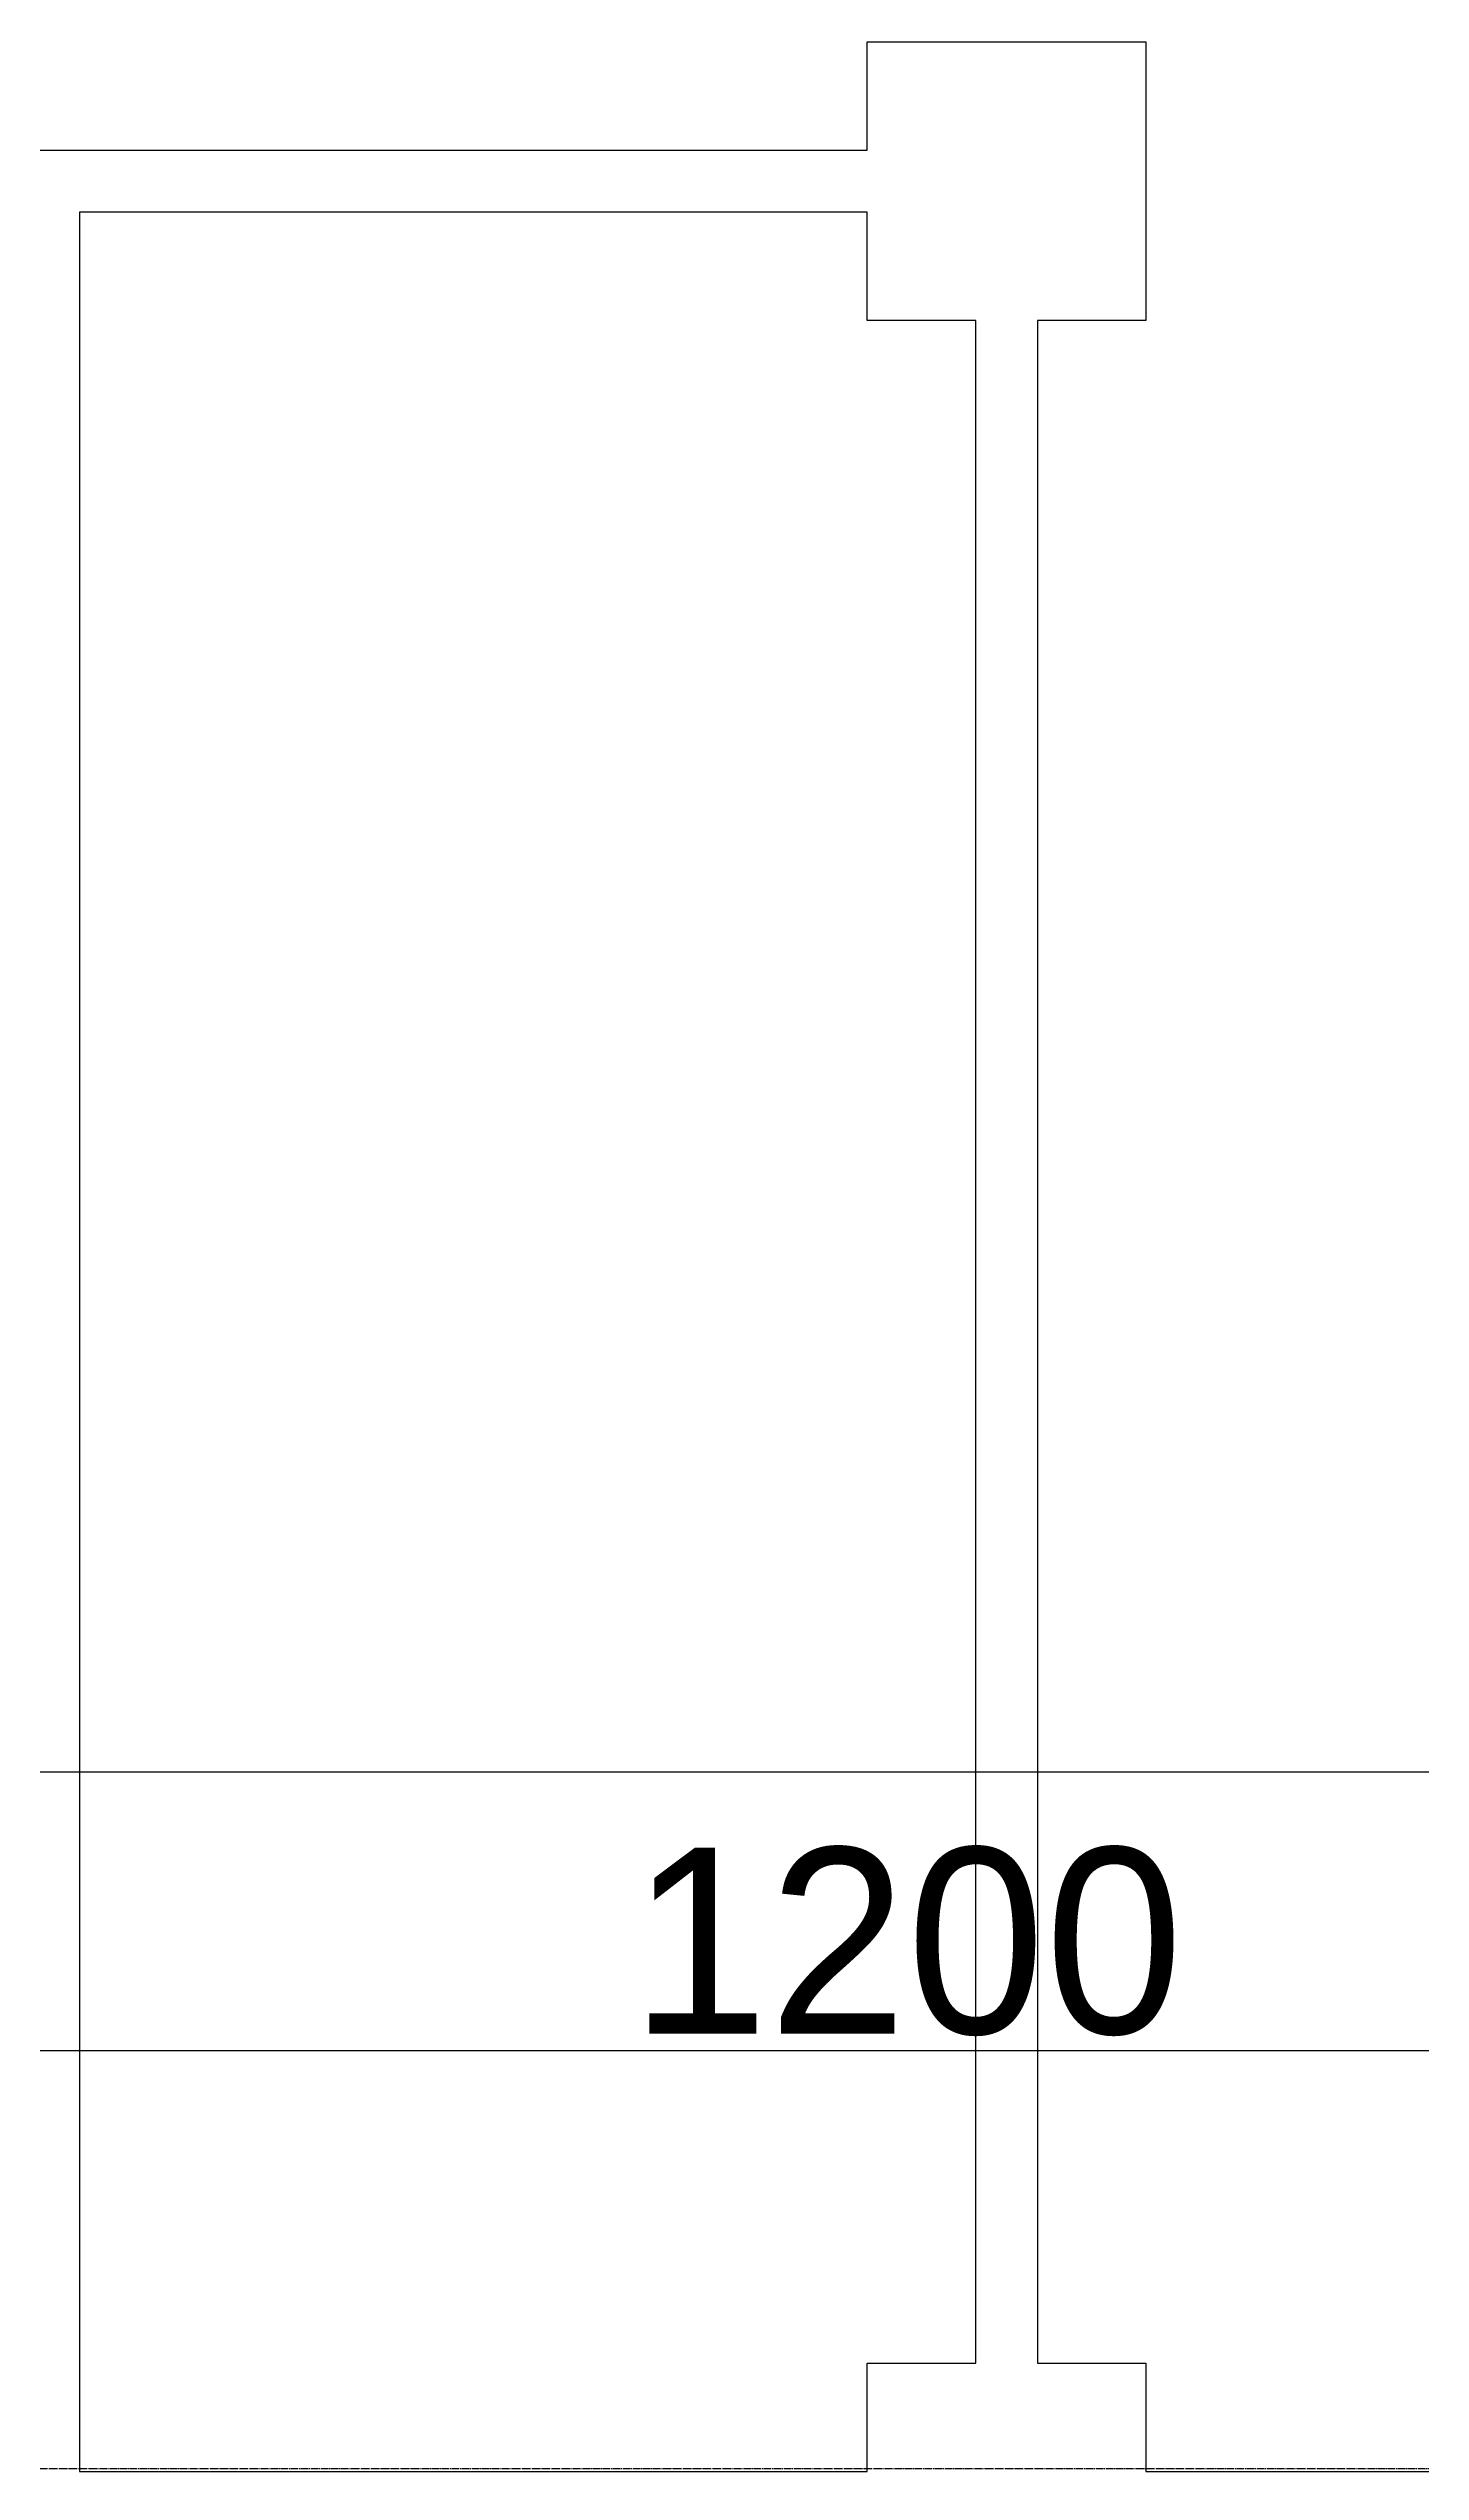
# Model space of a CAD drawing. Extents: x -3450 to 27857, y -1288 to 11880.
# Drawn here: x 14243 to 14686, y 9924 to 10706 of the extents above; entities that cross this region are included whole.
import ezdxf

# ---------------------------------------------------------------- set-up
doc = ezdxf.new("R2010")
doc.units = 0
doc.linetypes.add('X-S-FAB-L20$0$COL-CEN-LIN', pattern=[3.25, 2.5, -0.25, 0.25, -0.25])
for name, color, linetype in [('X-S-FAB-L20$0$BLOCK', 8, 'Continuous'), ('X-S-FAB-L20$0$CCL', 8, 'X-S-FAB-L20$0$COL-CEN-LIN'), ('X-S-FAB-L20$0$DIM', 8, 'Continuous'), ('X-S-FAB-L20$0$Steel Frame-188K', 8, 'Continuous')]:
    doc.layers.add(name, color=color, linetype=linetype)
doc.styles.add('X-S-FAB-L20$0$DIM', font='', dxfattribs={"width": 0.8})
doc.styles.add('X-S-FAB-L20$0$Gen-Text', font='c2.shx', dxfattribs={"bigfont": 'chinese.shx'})
doc.styles.get('X-S-FAB-L20$0$DIM').set_extended_font_data('MingLiU')
doc.dimstyles.new('X-S-FAB-L20$0$CIRL', dxfattribs={"dimtxt": 50, "dimasz": 25, "dimexe": 16, "dimexo": 0, "dimgap": 6, "dimtad": 1, "dimdsep": 46, "dimtxsty": 'X-S-FAB-L20$0$DIM', "dimblk": 'X-S-FAB-L20$0$_DotBlank', "dimcen": 10, "dimdle": 8, "dimclrd": 256, "dimclre": 256, "dimclrt": 6, "dimadec": 0, "dimazin": 0, "dimtfac": 1, "dimtix": 1, "dimtmove": 2, "dimatfit": 0, "dimldrblk": 'X-S-FAB-L20$0$ARROW', "dimfxl": 1, "dimtolj": 1, "dimarcsym": 0})

# ---------------------------------------------------------------- blocks, each defined once
blk = doc.blocks.new('X-S-FAB-L20$0$_DotBlank')
at = {"color": 0, "linetype": 'ByBlock', "lineweight": -2}
blk.add_line((-0.5, 0), (-1, 0), dxfattribs=at)
blk.add_circle((0, 0), 0.5, dxfattribs=at)
blk = doc.blocks.new('*D97')
at = {"layer": 'DefPoints', "color": 0, "transparency": 16777216}
for p in [(0, 10870), (-26160, 10780), (0, 10780)]:
    blk.add_point(p, dxfattribs=at)
at = {"layer": 'X-S-FAB-L20$0$DIM', "lineweight": -2, "transparency": 16777216}
for p, q in [((-26160, 10780), (-26160, 10890)), ((0, 10780), (0, 10890)), ((-26144, 10870), (-16, 10870))]:
    blk.add_line(p, q, dxfattribs=at)
at = {"layer": 'X-S-FAB-L20$0$DIM', "lineweight": -2, "transparency": 16777216, "xscale": 16, "yscale": 16, "zscale": 16, "rotation": 180}
blk.add_blockref('X-S-FAB-L20$0$_DotBlank', (-26160, 10870), dxfattribs=at)
at = {"layer": 'X-S-FAB-L20$0$DIM', "lineweight": -2, "transparency": 16777216, "xscale": 16, "yscale": 16, "zscale": 16}
blk.add_blockref('X-S-FAB-L20$0$_DotBlank', (0, 10870), dxfattribs=at)
at = {"layer": 'X-S-FAB-L20$0$DIM', "color": 6, "transparency": 16777216, "insert": (-13080, 10905.01), "char_height": 2.5, "attachment_point": 5, "style": 'X-S-FAB-L20$0$Gen-Text'}
blk.add_mtext('\\A1;{\\H24x;26160}', dxfattribs=at)
blk = doc.blocks.new('X-S-FAB-L20$0$ARROW')
at = {"color": 3}
blk.add_solid([(0, 0), (-2.4, -0.4), (-2.4, 0.4)], dxfattribs=at)
blk = doc.blocks.new('*D114')
at = {"layer": 'DefPoints', "color": 0, "transparency": 16777216}
for p in [(-11040, 10780), (-12240, 10690), (-11040, 10690)]:
    blk.add_point(p, dxfattribs=at)
at = {"layer": 'X-S-FAB-L20$0$DIM', "lineweight": -2, "transparency": 16777216}
for p, q in [((-12240, 10690), (-12240, 10800)), ((-11040, 10690), (-11040, 10800)), ((-12224, 10780), (-11056, 10780))]:
    blk.add_line(p, q, dxfattribs=at)
at = {"layer": 'X-S-FAB-L20$0$DIM', "lineweight": -2, "transparency": 16777216, "xscale": 16, "yscale": 16, "zscale": 16, "rotation": 180}
blk.add_blockref('X-S-FAB-L20$0$_DotBlank', (-12240, 10780), dxfattribs=at)
at = {"layer": 'X-S-FAB-L20$0$DIM', "lineweight": -2, "transparency": 16777216, "xscale": 16, "yscale": 16, "zscale": 16}
blk.add_blockref('X-S-FAB-L20$0$_DotBlank', (-11040, 10780), dxfattribs=at)
at = {"layer": 'X-S-FAB-L20$0$DIM', "color": 6, "transparency": 16777216, "insert": (-11640, 10815.01), "char_height": 2.5, "attachment_point": 5, "style": 'X-S-FAB-L20$0$Gen-Text'}
blk.add_mtext('\\A1;{\\H24x;1200}', dxfattribs=at)
blk = doc.blocks.new('X-S-FAB-L20$0$鋼棚_AAS')
at = {"layer": 'X-S-FAB-L20$0$Steel Frame-188K'}
blk.add_lwpolyline([(10170, 2435.92), (10980, 2435.92), (10980, 2470.92), (11070, 2470.92), (11070, 2380.92), (11035, 2380.92), (11035, 2061.63), (11070, 2061.63), (11070, 1971.63), (11035, 1971.63), (11035, 1680.53), (11070, 1680.53), (11070, 1645.53), (11912.25, 1645.53), (11912.25, 1680.53), (12002.25, 1680.53), (12002.25, 1590.53), (11967.25, 1590.53), (11967.25, 930.92), (12002.25, 930.92), (12002.25, 895.92), (12480, 895.92), (12480, 930.92), (12570, 930.92)], dxfattribs=at)
blk.add_lwpolyline([(11947.25, 1590.53), (11912.25, 1590.53), (11912.25, 1625.53), (11657.82, 1625.53), (11657.82, 895.92), (11912.25, 895.92), (11912.25, 930.92), (11947.25, 930.92)], close=True, dxfattribs=at)
blk = doc.blocks.new('X-S-FAB-L20$0$FAB2-L05')
at = {"layer": 'X-S-FAB-L20$0$CCL'}
blk.add_line((-26880, 10645), (1210, 10645), dxfattribs=at)
at = {"layer": 'X-S-FAB-L20$0$DIM'}
for base, p1, p2, picture, middle in [((0, 10870), (-26160, 10780), (0, 10780), '*D97', (-13080, 10905.005)), ((-11040, 10780), (-12240, 10690), (-11040, 10690), '*D114', (-11640, 10815.005))]:
    dim = blk.add_linear_dim(base=base, p1=p1, p2=p2, text='{\\H24x;<>}', dimstyle='X-S-FAB-L20$0$CIRL', override={"dimtxt": 2.5, "dimasz": 16, "dimexe": 20, "dimgap": 5, "dimtxsty": 'X-S-FAB-L20$0$Gen-Text', "dimblk1": 'X-S-FAB-L20$0$_DotBlank', "dimblk2": 'X-S-FAB-L20$0$_DotBlank', "dimsah": 1}, dxfattribs=at)
    dim.commit()
    dim.dimension.update_dxf_attribs({"geometry": picture, "text_midpoint": middle})
blk = doc.blocks.new('X-S-FAB-L20')
at = {"layer": 'X-S-FAB-L20$0$BLOCK'}
blk.add_blockref('X-S-FAB-L20$0$FAB2-L05', (26160, -720), dxfattribs=at)
at = {"layer": 'X-S-FAB-L20$0$Steel Frame-188K'}
blk.add_blockref('X-S-FAB-L20$0$鋼棚_AAS', (2595, 9028.08), dxfattribs=at)

msp = doc.modelspace()

# ---------------------------------------------------------------- block references
msp.add_blockref('X-S-FAB-L20', (0, 0))

doc.saveas('drawing.dxf')
